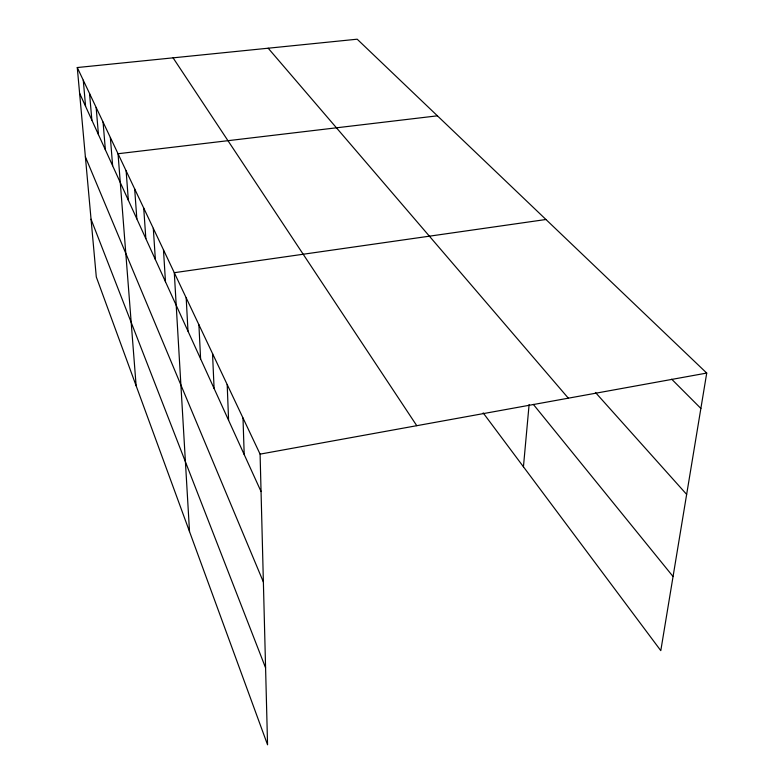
<?xml version="1.0" encoding="UTF-8"?>
<svg xmlns="http://www.w3.org/2000/svg" width="784" height="784" viewBox="0 0 784 784"><rect width="100%" height="100%" fill="white"/><g stroke="black" fill="none" stroke-linecap="round" stroke-linejoin="round"><path stroke-width="1.18" d="M523.438 466.794L529.102 404.573M77.273 67.542L260.092 454.132L267.56 744.8L96.295 276.948L77.273 67.542L357.19 39.2L706.727 373.066L660.794 650.642L483.179 412.903M260.092 454.132L706.727 373.066M545.948 219.5L174.293 272.695L189.522 531.621M437.413 115.826L118.031 153.733L136.132 385.777M671.682 379.191L700.876 408.444M595.448 392.461L686.647 494.4M268.187 48.216L568.341 398.184M533.336 404.377L673.064 576.534M173.078 57.84L416.774 425.692M79.605 93.237L261.052 491.548M85.378 156.839L263.375 582.002M91.052 219.226L265.58 667.841M83.271 80.223L85.593 106.379M89.552 93.512L91.865 120.158M96.148 107.447L98.451 134.603M103.067 122.098L105.36 149.773M110.358 137.504L112.631 165.718M126.126 170.843L128.341 200.204M134.672 188.924L136.847 218.883M143.717 208.044L145.844 238.64M153.301 228.311L155.369 259.543M163.474 249.822L165.473 281.73M186.18 297.832L187.993 331.171M198.901 324.723L200.596 358.827M212.533 353.564L214.091 388.452M227.193 384.562L228.585 420.273M243.001 417.99L244.196 454.544"/></g></svg>
